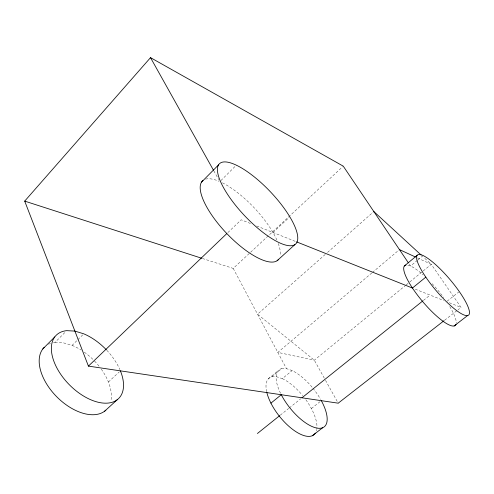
<?xml version="1.0" encoding="UTF-8"?>
<svg xmlns="http://www.w3.org/2000/svg" width="494" height="494" viewBox="0 0 494 494"><rect width="100%" height="100%" fill="white"/><g stroke="black" fill="none" stroke-linecap="round" stroke-linejoin="round"><path stroke-width="0.37" stroke-dasharray="2.47 1.85" d="M53.445 342.682A44.028 26.009 45.2 0 1 54.945 342.459L65.659 331.727M220.911 180.557L236.33 165.169M54.945 342.459L63.164 342.768L72.081 345.374L77.404 340.125M77.935 339.6L82.72 334.883M227.87 232.569L241.202 219.805L251.094 223.745M108.408 382.016L119.307 371.871M202.373 258.455L233.211 268.409L342.694 166.676M272.991 232.47L289.249 217.379M325.237 254.453L257.541 314.209L314.338 360.2L325.151 379.676M327.547 252.409L373.26 212.062M371.846 272.941L277.832 352.395L314.338 360.2L405.63 285.365M372.433 272.447L398.874 250.1M268.322 378.855L278.289 370.562M266.661 391.742A36.111 15.542 51.7 0 1 271.836 376.823L281.728 368.598L286.446 368.617L292.121 370.568A36.352 15.147 51.5 0 1 312.48 387.66M417.418 260.344L410.539 266.05L408.834 263.518M417.992 259.869L423.148 255.596M271.836 376.823L276.615 376.768L282.327 378.651L292.121 370.568M406.229 284.877L409.211 282.432M409.804 281.938L431.287 264.333L461.056 307.416L458.018 309.787M280.277 415.17L288.706 408.415M289.305 407.933L300.747 398.763M423.475 300.383L430.089 295.079M447.138 301.186L458.722 292.034M311.374 408.532L320.155 401.597M444.637 320.217L457.407 310.263M256.744 225.999L295.875 241.591M415.256 289.163L443.692 300.5M449.318 302.742L461.056 307.416M417.455 257.93L431.287 264.333L423.963 257.602M213.853 170.899L218.725 179.612M325.521 380.343L338.199 403.178M233.211 268.409L286.446 368.617M205.553 179.155A54.68 18.791 46.4 0 1 219.07 181.286M222.38 182.817A54.68 18.791 46.4 0 1 277.437 241.338M278.264 243.443A54.68 18.791 46.4 0 1 280.073 256.04M407.803 265.148A39.137 9.485 49.8 0 1 423.191 274.93M432.145 283.71A39.137 9.485 49.8 0 1 443.643 297.536M449.756 306.583A39.137 9.485 49.8 0 1 456.24 323.045M106.828 350.302A44.441 25.447 45.4 0 1 119.851 369.561M280.543 393.28A36.352 15.147 51.5 0 1 281.728 368.598M312.961 388.253A36.352 15.147 51.5 0 1 320.631 399.418M282.327 378.651A36.111 15.542 51.7 0 1 302.643 395.558M305.891 399.776A36.111 15.542 51.7 0 1 316.864 428.712M316.759 429.434A36.111 15.542 51.7 0 1 316.444 430.799M48.603 344.225A44.028 26.009 45.2 0 1 50.579 343.423M72.081 345.374A44.028 26.009 45.2 0 1 81.127 350.055M84.283 352.166A44.028 26.009 45.2 0 1 94.027 360.503M94.539 361.034A44.028 26.009 45.2 0 1 99.448 366.678M101.301 369.166A44.028 26.009 45.2 0 1 110.798 401.319"/><path stroke-width="0.74" d="M444.032 320.692L338.199 403.178L88.42 366.11L24.7 201.114L150.516 57.644L343.256 166.151L408.408 262.888M201.552 182.076L218.564 164.879M42.793 348.962L54.76 336.92M88.42 366.11L226.758 233.637M104.679 411.169L117.152 399.8M277.103 260.739L294.869 244.623A55.334 17.58 46.5 0 0 251.847 174.969A55.334 17.58 46.5 0 0 226.042 191.944A55.334 17.58 46.5 0 0 294.869 244.623M404.308 266.031L417.134 255.361M270.928 403.153L281.271 394.731A36.352 15.147 51.5 0 0 317.475 428.175A36.352 15.147 51.5 0 0 321.328 400.671M425.822 277.128L412.428 288.039L296.591 241.875M257.399 433.51L279.672 415.652M301.951 397.8L422.87 300.865M454.14 325.935L467.571 315.573A39.452 8.861 49.6 0 0 439.327 268.088A39.452 8.861 49.6 0 0 422.209 271.484A39.452 8.861 49.6 0 0 467.571 315.573M312.27 435.757L322.681 427.724M24.7 201.114L201.638 258.22M399.467 249.606L415.374 256.966M373.834 211.549L421.147 255.015M150.516 57.644L213.476 170.226M455.999 324.268A39.137 9.485 49.8 0 1 422.697 301.63A39.137 9.485 49.8 0 1 405.932 265.087M120.394 370.852A44.441 25.447 45.4 0 1 104.253 403.153A44.441 25.447 45.4 0 1 56.631 367.48A44.441 25.447 45.4 0 1 66.733 330.653L74.897 331.097L83.789 333.833A44.441 25.447 45.4 0 1 106.315 349.764M315.394 433.127A36.111 15.542 51.7 0 1 290.244 427.477A36.111 15.542 51.7 0 1 266.822 392.446M105.84 410.199A44.028 26.009 45.2 0 1 56.427 396.46A44.028 26.009 45.2 0 1 44.293 347.245M278.635 259.301A54.68 18.791 46.4 0 1 227.172 233.928A54.68 18.791 46.4 0 1 202.96 180.483"/></g></svg>
